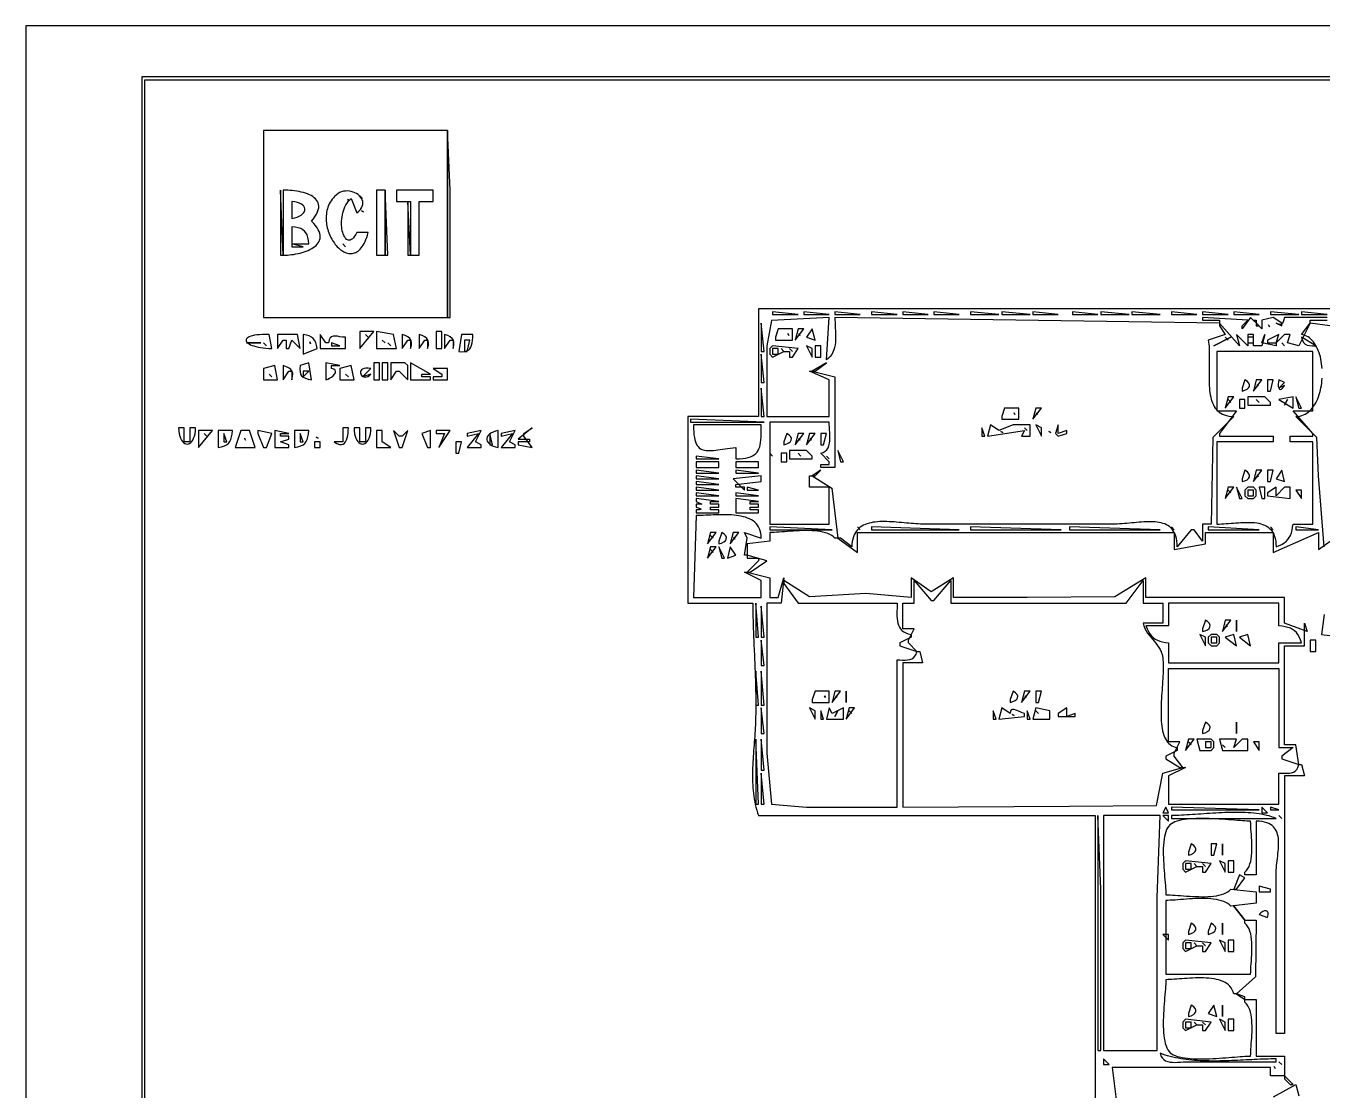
# Model space of a CAD drawing. Extents: x 0 to 1224, y 0 to 792.
# Drawn here: x 0 to 458.3, y 416 to 792 of the extents above; entities that cross this region are included whole.
import ezdxf

# ---------------------------------------------------------------- set-up
doc = ezdxf.new("R2010")
doc.units = 0
for name, color, linetype in [('C133', 133, 'CONTINUOUS'), ('C143', 143, 'CONTINUOUS'), ('C145', 145, 'CONTINUOUS'), ('C151', 151, 'CONTINUOUS'), ('C154', 154, 'CONTINUOUS'), ('C155', 155, 'CONTINUOUS'), ('C252', 252, 'CONTINUOUS'), ('C7', 7, 'CONTINUOUS')]:
    doc.layers.add(name, color=color, linetype=linetype)

msp = doc.modelspace()

# ---------------------------------------------------------------- linework, layer by layer
at = {"layer": 'C133'}
msp.add_lwpolyline([(94, 715), (94, 714), (98, 714), (94, 715)], dxfattribs=at)
at = {"layer": 'C143'}
for points in [[(118.666664, 726.666687), (119.333336, 726.333313), (118.666664, 726.666687)], [(112, 715), (113, 714), (112, 715)]]:
    msp.add_lwpolyline(points, dxfattribs=at)
at = {"layer": 'C145'}
msp.add_lwpolyline([(113.666664, 730.666687), (114.333336, 730.333313), (113.666664, 730.666687)], dxfattribs=at)
at = {"layer": 'C151'}
msp.add_lwpolyline([(135, 730), (135, 711), (136, 711), (135, 730)], dxfattribs=at)
at = {"layer": 'C154'}
for points in [[(84, 755), (84, 689), (149, 689), (149, 755), (84, 755)], [(94, 730), (94, 724), (95.006, 724.2055), (95.8921, 724.476), (96.6571, 724.8022), (97.2998, 725.1748), (97.819, 725.5844), (98.2137, 726.0217), (98.4826, 726.4775), (98.6246, 726.9424), (98.6385, 727.407), (98.5231, 727.8622), (98.2774, 728.2985), (97.9001, 728.7068), (97.3902, 729.0775), (96.7463, 729.4015), (95.9674, 729.6695), (95.0524, 729.8721), (94, 730)], [(94, 721), (94, 715), (100, 715), (99.8672, 716.2194), (99.6644, 717.2673), (99.3789, 718.1565), (98.9981, 718.8996), (98.5092, 719.5092), (97.8996, 719.9981), (97.1565, 720.3789), (96.2673, 720.6644), (95.2194, 720.8672), (94, 721)]]:
    msp.add_lwpolyline(points, dxfattribs=at)
at = {"layer": 'C155'}
msp.add_lwpolyline([(149, 755), (149, 689), (150, 689), (150, 734), (149, 755)], dxfattribs=at)
at = {"layer": 'C252'}
for points in [[(90, 734), (90, 711), (91, 711), (90, 734)], [(127, 734), (127, 711), (128, 711), (127, 734)], [(118, 732), (119, 731), (118, 732)]]:
    msp.add_lwpolyline(points, dxfattribs=at)
at = {"layer": 'C7'}
for points in [[(0, 792)], [(0, 792), (0, 0), (1224, 0), (1224, 792), (0, 792)], [(41, 774), (41, 18), (42, 18), (42, 773), (1184, 773), (1184, 18), (1185, 18), (1185, 774), (41, 774)], [(91, 734), (91, 711), (91.7005, 711.0118), (92.4231, 711.0466), (93.1628, 711.1046), (93.9147, 711.1859), (94.674, 711.2909), (95.4358, 711.4196), (96.1951, 711.5724), (96.9472, 711.7493), (97.6871, 711.9508), (98.4099, 712.1769), (99.1108, 712.4278), (99.7849, 712.7039), (100.4273, 713.0052), (101.033, 713.3321), (101.5973, 713.6847), (102.1152, 714.0633), (102.5819, 714.4679), (102.9925, 714.899), (103.342, 715.3567), (103.6256, 715.8411), (103.8385, 716.3526), (103.9757, 716.8913), (104.0324, 717.4574), (104.0036, 718.0512), (103.8845, 718.6728), (103.6702, 719.3226), (103.3559, 720.0006), (102.9365, 720.7071), (102.4074, 721.4424), (101.7635, 722.2066), (101, 723), (101.7232, 723.8901), (102.3168, 724.7349), (102.7863, 725.5353), (103.1375, 726.2924), (103.3761, 727.0072), (103.508, 727.6805), (103.5387, 728.3134), (103.4742, 728.9068), (103.32, 729.4618), (103.082, 729.9793), (102.7659, 730.4603), (102.3774, 730.9058), (101.9222, 731.3167), (101.4062, 731.6941), (100.835, 732.0388), (100.2143, 732.3519), (99.55, 732.6344), (98.8477, 732.8873), (98.1132, 733.1115), (97.3522, 733.3079), (96.5705, 733.4777), (95.7738, 733.6217), (94.9678, 733.7409), (94.1583, 733.8364), (93.3511, 733.909), (92.5517, 733.9599), (91.7661, 733.9898), (91, 734)], [(121, 719), (117, 719), (116.5918, 718.2711), (116.1897, 717.6646), (115.7952, 717.1753), (115.4097, 716.7977), (115.0345, 716.5266), (114.6712, 716.3567), (114.321, 716.2825), (113.9854, 716.2987), (113.6658, 716.4001), (113.3636, 716.5813), (113.0803, 716.8369), (112.8172, 717.1617), (112.5757, 717.5502), (112.3573, 717.9972), (112.1633, 718.4973), (111.9952, 719.0452), (111.8544, 719.6356), (111.7423, 720.2631), (111.6603, 720.9224), (111.6098, 721.6081), (111.5922, 722.315), (111.6089, 723.0376), (111.6614, 723.7707), (111.751, 724.509), (111.8792, 725.247), (112.0473, 725.9795), (112.2568, 726.7011), (112.509, 727.4065), (112.8055, 728.0904), (113.1476, 728.7474), (113.5366, 729.3721), (113.9741, 729.9594), (114.4614, 730.5038), (115, 731), (117, 726), (117.6977, 726.5656), (118.247, 727.1421), (118.6563, 727.7244), (118.9338, 728.3074), (119.0878, 728.886), (119.1268, 729.4551), (119.059, 730.0095), (118.8928, 730.5443), (118.6365, 731.0542), (118.2985, 731.5343), (117.8871, 731.9793), (117.4106, 732.3842), (116.8774, 732.7439), (116.2958, 733.0533), (115.6742, 733.3073), (115.0208, 733.5007), (114.3441, 733.6285), (113.6523, 733.6857), (112.9538, 733.667), (112.257, 733.5673), (111.5701, 733.3817), (110.9015, 733.1049), (110.2596, 732.732), (109.6527, 732.2577)], [(124, 734), (124, 711), (127, 711), (127, 734), (124, 734)], [(131, 734), (131, 730), (136, 730), (136, 711), (139, 711), (139, 730), (144, 730), (144, 734), (131, 734)], [(109.6527, 732.2576), (109.1495, 731.7765), (108.6892, 731.2767), (108.2705, 730.7595), (107.8926, 730.2261), (107.5543, 729.6781), (107.2547, 729.1168), (106.9928, 728.5436), (106.7675, 727.9598), (106.5779, 727.3669), (106.4229, 726.7662), (106.3016, 726.1591), (106.2128, 725.5469), (106.1557, 724.9311), (106.1291, 724.313), (106.1321, 723.694), (106.1637, 723.0756), (106.2228, 722.4589), (106.3085, 721.8456), (106.4197, 721.2368), (106.5554, 720.6341), (106.7147, 720.0387), (106.8964, 719.4521), (107.0996, 718.8756), (107.3233, 718.3107), (107.5664, 717.7586), (107.828, 717.2208), (108.1071, 716.6987), (108.4025, 716.1936), (108.7134, 715.7069), (109.0387, 715.24), (109.3773, 714.7943), (109.7284, 714.3711), (110.0908, 713.9719), (110.4636, 713.5979), (110.8457, 713.2507), (111.2362, 712.9315), (111.634, 712.6417), (112.0381, 712.3828), (112.4474, 712.1561), (112.8611, 711.9629), (113.2781, 711.8047), (113.6973, 711.6829), (114.1178, 711.5987), (114.5385, 711.5537), (114.9585, 711.5491), (115.3767, 711.5864), (115.792, 711.6669), (116.2036, 711.792), (116.6104, 711.9631), (117.0113, 712.1816), (117.4054, 712.4488), (117.7917, 712.7662), (118.1691, 713.135), (118.5366, 713.5568), (118.8932, 714.0328), (119.238, 714.5644), (119.5698, 715.1531), (119.8877, 715.8001), (120.1907, 716.507), (120.4777, 717.275), (120.7478, 718.1055), (121, 719)], [(524, 692), (259, 692), (259, 654), (234, 654), (234, 588), (257, 588), (257.0024, 587.0024), (257.0095, 586.0043), (257.0209, 585.0057), (257.0365, 584.0065), (257.0559, 583.0069), (257.0788, 582.0068), (257.1051, 581.0063), (257.1343, 580.0054), (257.1663, 579.0042), (257.2007, 578.0027), (257.2372, 577.0009), (257.2757, 575.9988), (257.3158, 574.9966), (257.3572, 573.9941), (257.3996, 572.9916), (257.4429, 571.9889), (257.4867, 570.9861), (257.5306, 569.9834), (257.5746, 568.9806), (257.6182, 567.9778), (257.6612, 566.9751), (257.7034, 565.9725), (257.7444, 564.97), (257.784, 563.9677), (257.8218, 562.9656), (257.8577, 561.9637), (257.8913, 560.9621), (257.9224, 559.9608), (257.9506, 558.9598), (257.9758, 557.9592), (257.9976, 556.959), (258.0158, 555.9592), (258.03, 554.9599), (258.04, 553.9611), (258.0456, 552.9628), (258.0464, 551.9651), (258.0422, 550.968), (258.0327, 549.9715), (258.0176, 548.9757), (257.9966, 547.9806), (257.9695, 546.9863), (257.936, 545.9927), (257.8958, 545), (257.847, 543.996), (257.7901, 542.9906), (257.7262, 541.9839), (257.6568, 540.9761), (257.5833, 539.9673), (257.5069, 538.9579), (257.4291, 537.9478), (257.3512, 536.9373), (257.2746, 535.9265), (257.2006, 534.9157), (257.1307, 533.9049), (257.0661, 532.8944), (257.0082, 531.8843), (256.9584, 530.8749), (256.9181, 529.8662), (256.8886, 528.8584), (256.8713, 527.8517), (256.8676, 526.8463), (256.8787, 525.8424), (256.9061, 524.8401), (256.9512, 523.8395), (257.0152, 522.8409), (257.0996, 521.8445), (257.2057, 520.8503), (257.3349, 519.8586), (257.4885, 518.8695), (257.668, 517.8833), (257.8746, 516.9), (258.1097, 515.9198), (258.3747, 514.943), (258.671, 513.9696), (259, 513), (378, 513), (378, 289)], [(460, 689), (445, 689), (444.6647, 687.7753), (444.305, 686.9109), (443.8129, 686.459), (443.0805, 686.4713), (442, 687), (444, 686), (444, 687), (441, 689), (437, 688), (437, 685), (434, 688), (435, 688), (435, 686), (436, 686), (433, 689), (430, 685), (430, 686), (432, 688), (416, 689), (416, 688), (422, 688), (422, 687), (286, 689), (286.0146, 688.1113), (286.0524, 687.1845), (286.1038, 686.2272), (286.1595, 685.2474), (286.2101, 684.2527), (286.2462, 683.251), (286.2584, 682.2501), (286.2374, 681.2578), (286.1736, 680.2818), (286.0578, 679.3301), (285.8805, 678.4103), (285.6324, 677.5303), (285.304, 676.6979), (284.8859, 675.9208), (284.3688, 675.207), (283.7433, 674.5641), (283, 674), (284, 689), (263.603394, 687.972229), (262, 679), (262, 654), (284, 654), (284, 667), (277, 670), (278, 670), (286, 668), (286, 636), (281, 636), (281, 637), (284, 637), (284, 638), (281, 641), (281.8901, 641.2865), (282.6085, 641.7145), (283.1721, 642.268), (283.598, 642.9306), (283.9029, 643.6862), (284.1038, 644.5186), (284.2178, 645.4116), (284.2615, 646.349), (284.2522, 647.3147), (284.2065, 648.2924), (284.1415, 649.266), (284.0742, 650.2192), (284.0213, 651.1359), (284, 652), (263, 652), (263, 616), (284, 616), (284, 629), (277, 629), (277, 633), (278, 633), (284.972229, 628.682129), (287, 611), (286, 611), (285.4878, 611.5026), (284.8911, 611.9423), (284.2165, 612.3229), (283.4706, 612.6478), (282.66, 612.9207), (281.7911, 613.1451), (280.8708, 613.3248), (279.9054, 613.4632), (278.9017, 613.564), (277.8662, 613.6308), (276.8054, 613.6671), (275.7261, 613.6767), (274.6347, 613.663), (273.538, 613.6298), (272.4424, 613.5805), (271.3545, 613.5188), (270.281, 613.4483), (269.2284, 613.3727), (268.2033, 613.2954), (267.2124, 613.2201), (266.2621, 613.1505), (265.3591, 613.09), (264.5101, 613.0424), (263.7215, 613.0112), (263, 613), (263, 610), (255, 609), (255, 605), (254, 605), (255, 611), (254, 613), (260, 611), (259.9388, 611.9341), (259.8048, 612.7972), (259.601, 613.5919), (259.3306, 614.321), (258.9969, 614.9871), (258.6031, 615.593), (258.1524, 616.1413), (257.6481, 616.6346), (257.0932, 617.0758), (256.4912, 617.4675), (255.8451, 617.8123), (255.1582, 618.113), (254.4337, 618.3723), (253.6748, 618.5928), (252.8847, 618.7773), (252.0667, 618.9284), (251.224, 619.0489), (250.3597, 619.1413), (249.4771, 619.2085), (248.5795, 619.253), (247.6699, 619.2777), (246.7518, 619.2851), (245.8281, 619.278), (244.9023, 619.2591), (243.9774, 619.231), (243.0567, 619.1965), (242.1435, 619.1582), (241.2409, 619.1188), (240.3521, 619.081), (239.4805, 619.0476), (238.629, 619.0211), (237.8011, 619.0043), (237, 619), (236, 590), (260, 590), (260, 596), (254, 599), (255, 599), (263, 597), (263, 590), (266, 590), (268, 597), (267, 588), (262, 588), (262, 535), (263.603394, 517.027771), (276, 516), (308, 516), (308, 568), (308.9916, 567.9836), (309.9427, 567.9552), (310.8444, 567.9456), (311.6873, 567.9857), (312.4623, 568.1065), (313.1604, 568.3386), (313.7723, 568.7132), (314.289, 569.261), (314.7012, 570.013), (315, 571), (316, 571), (317, 567), (310, 567), (310, 516), (369, 516.254639), (399.682098, 516.603394), (402, 528), (409, 530), (410, 530), (404, 527), (404, 517), (443, 517), (443, 528), (443.9916, 527.9836), (444.9427, 527.9552), (445.8444, 527.9456), (446.6873, 527.9858), (447.4623, 528.1065), (448.1604, 528.3387), (448.7723, 528.7132), (449.289, 529.261), (449.7012, 530.013), (450, 531), (451, 531), (452, 527), (445, 527), (445, 436), (442, 436), (442, 492), (442.0137, 492.8197), (442.0515, 493.6497), (442.1092, 494.4875), (442.1828, 495.3306), (442.2679, 496.1765), (442.3606, 497.0228), (442.4567, 497.8669), (442.5519, 498.7063), (442.6423, 499.5385), (442.7235, 500.3612), (442.7916, 501.1717), (442.8423, 501.9676), (442.8716, 502.7463), (442.8752, 503.5055), (442.849, 504.2426), (442.7889, 504.9551), (442.6907, 505.6405), (442.5504, 506.2964), (442.3636, 506.9202), (442.1264, 507.5095), (441.8346, 508.0618), (441.484, 508.5745), (441.0704, 509.0452), (440.5898, 509.4715), (440.038, 509.8507), (439.4109, 510.1805), (438.7042, 510.4583), (437.914, 510.6816), (437.0359, 510.848), (436.066, 510.9549), (435, 511), (435, 492), (431, 492), (431, 493), (431.5695, 493.5891), (432.0491, 494.2724), (432.4457, 495.0404), (432.766, 495.8833), (433.0166, 496.7916), (433.2045, 497.7557), (433.3362, 498.766), (433.4186, 499.813), (433.4585, 500.8869), (433.4625, 501.9782), (433.4374, 503.0773), (433.39, 504.1747), (433.327, 505.2607), (433.2552, 506.3256), (433.1813, 507.3601), (433.1121, 508.3543), (433.0543, 509.2987), (433.0147, 510.1838), (433, 511), (432.3902, 511.0092), (431.7031, 511.0354), (430.9445, 511.0764), (430.1199, 511.13), (429.2354, 511.1939), (428.2965, 511.266), (427.309, 511.344), (426.2788, 511.4258), (425.2116, 511.5091), (424.113, 511.5917), (422.989, 511.6714), (421.8453, 511.7461), (420.6876, 511.8134), (419.5216, 511.8712), (418.3533, 511.9173), (417.1882, 511.9494), (416.0322, 511.9654), (414.891, 511.9631), (413.7705, 511.9402), (412.6763, 511.8945), (411.6142, 511.8238), (410.59, 511.726), (409.6094, 511.5988), (408.6783, 511.4399), (407.8023, 511.2473), (406.9872, 511.0186), (406.2389, 510.7517), (405.563, 510.4444), (404.9653, 510.0944), (404.4516, 509.6996), (404.0277, 509.2577), (403.6236, 508.6767), (403.2756, 508.0096), (402.9804, 507.2632), (402.7344, 506.4446), (402.5345, 505.5608), (402.3771, 504.6188), (402.259, 503.6256), (402.1768, 502.5884), (402.127, 501.5139), (402.1063, 500.4094), (402.1114, 499.2818), (402.1389, 498.1381), (402.1854, 496.9853), (402.2476, 495.8305), (402.322, 494.6807), (402.4053, 493.5429), (402.4942, 492.4241), (402.5852, 491.3313), (402.675, 490.2715), (402.7603, 489.2519), (402.8376, 488.2792), (402.9036, 487.3607), (402.9549, 486.5033), (402.9881, 485.7141), (403, 485), (403.7215, 484.9887), (404.5101, 484.9575), (405.3591, 484.9099), (406.2621, 484.8494), (407.2124, 484.7798), (408.2033, 484.7045), (409.2284, 484.6272), (410.281, 484.5515), (411.3545, 484.4811), (412.4424, 484.4194), (413.538, 484.3701), (414.6347, 484.3368), (415.7261, 484.3232), (416.8054, 484.3327), (417.8662, 484.3691), (418.9017, 484.4359), (419.9054, 484.5367), (420.8708, 484.6751), (421.7911, 484.8547), (422.66, 485.0792), (423.4706, 485.3521), (424.2165, 485.677), (424.8911, 486.0576), (425.4878, 486.4973), (426, 487), (435, 486), (435, 482), (426, 481), (425.4878, 481.5026), (424.8911, 481.9423), (424.2165, 482.3229), (423.4706, 482.6478), (422.66, 482.9207), (421.7911, 483.1451), (420.8708, 483.3248), (419.9054, 483.4632), (418.9017, 483.564), (417.8662, 483.6308), (416.8054, 483.6671), (415.7261, 483.6767), (414.6347, 483.663), (413.538, 483.6298), (412.4424, 483.5805), (411.3545, 483.5188), (410.281, 483.4483), (409.2284, 483.3727), (408.2033, 483.2954), (407.2124, 483.2201), (406.2621, 483.1505), (405.3591, 483.09), (404.5101, 483.0424), (403.7215, 483.0112), (403, 483), (403, 457), (433, 457), (433.0147, 457.8161), (433.0543, 458.7012), (433.1121, 459.6456), (433.1813, 460.6398), (433.2552, 461.6742), (433.327, 462.7392), (433.39, 463.8252), (433.4374, 464.9225), (433.4625, 466.0217), (433.4585, 467.113), (433.4186, 468.1869), (433.3362, 469.2338), (433.2045, 470.2441), (433.0166, 471.2082), (432.766, 472.1166), (432.4457, 472.9595), (432.0491, 473.7274), (431.5695, 474.4108), (431, 475), (431, 476), (435, 476), (434.666687, 456.027771), (428, 450), (427, 450), (426.7833, 450.7655), (426.4861, 451.4619), (426.1127, 452.0921), (425.6677, 452.6591), (425.1555, 453.1659), (424.5807, 453.6155), (423.9478, 454.0109), (423.2612, 454.355), (422.5255, 454.6509), (421.7451, 454.9015), (420.9245, 455.1099), (420.0683, 455.2789), (419.1809, 455.4117), (418.2668, 455.5111), (417.3305, 455.5802), (416.3765, 455.622), (415.4094, 455.6394), (414.4335, 455.6355), (413.4534, 455.6132), (412.4736, 455.5755), (411.4985, 455.5254), (410.5328, 455.4659), (409.5808, 455.4), (408.6471, 455.3306), (407.7361, 455.2608), (406.8524, 455.1936), (406.0004, 455.1318), (405.1847, 455.0786), (404.4097, 455.0369), (403.68, 455.0097), (403, 455), (402.9886, 454.2672), (402.9567, 453.4654), (402.9074, 452.6009), (402.8438, 451.6797), (402.7691, 450.7081), (402.6863, 449.6922), (402.5987, 448.6383), (402.5093, 447.5525), (402.4213, 446.441), (402.3378, 445.3099), (402.262, 444.1655), (402.1971, 443.014), (402.146, 441.8614), (402.1121, 440.7141), (402.0984, 439.5782), (402.108, 438.4599), (402.1441, 437.3653), (402.2099, 436.3006), (402.3084, 435.2721), (402.4428, 434.2859), (402.6162, 433.3482), (402.8319, 432.4651), (403.0928, 431.6429), (403.4022, 430.8878), (403.7632, 430.2059), (404.179, 429.6034)], [(264, 691), (264, 690), (273, 690), (264, 691)], [(275, 691), (275, 690), (284, 690), (275, 691)], [(286, 691), (286, 690), (295, 690), (286, 691)], [(299, 691), (299, 690), (308, 690), (299, 691)], [(310, 691), (310, 690), (319, 690), (310, 691)], [(321, 691), (321, 690), (330, 690), (321, 691)], [(334, 691), (334, 690), (344, 690), (334, 691)], [(345, 691), (345, 690), (355, 690), (345, 691)], [(356, 691), (356, 690), (365, 690), (356, 691)], [(370, 691), (370, 690), (379, 690), (370, 691)], [(380, 691), (380, 690), (390, 690), (380, 691)], [(391, 691), (391, 690), (401, 690), (391, 691)], [(405, 691), (405, 690), (414, 690), (405, 691)], [(416, 691), (416, 690), (425, 690), (416, 691)], [(427, 691), (427, 690), (436, 690), (427, 691)], [(440, 691), (440, 690), (450, 690), (440, 691)], [(451, 691), (451, 690), (460, 690), (451, 691)], [(461, 686), (454, 687), (454, 688), (460, 688)], [(87, 678), (86, 683), (84.742, 683.0052), (83.596, 682.9734), (82.56, 682.907), (81.6321, 682.8089), (80.8106, 682.6818), (80.0936, 682.5283), (79.4792, 682.3513), (78.9655, 682.1534), (78.5508, 681.9373), (78.2331, 681.7059), (78.0106, 681.4617), (77.8815, 681.2075), (77.8439, 680.946), (77.8959, 680.68), (78.0357, 680.4121), (78.2615, 680.1452), (78.5714, 679.8818), (78.9635, 679.6247), (79.436, 679.3767), (79.987, 679.1404), (80.6147, 678.9187), (81.3172, 678.7141), (82.0927, 678.5294), (82.9393, 678.3674), (83.8552, 678.2307), (84.8385, 678.1221), (85.8874, 678.0443), (87, 678)], [(89, 683), (89, 678), (91, 681), (92, 681), (92, 678), (93, 678), (94, 681), (97, 678), (96, 683), (89, 683)], [(98, 683), (98, 676), (103, 678), (102.7621, 679.1887), (102.464, 680.1659), (102.0806, 680.9568), (101.5866, 681.5866), (100.9568, 682.0806), (100.1659, 682.464), (99.1887, 682.7621), (98, 683)], [(104, 683), (104, 678), (113, 678), (113, 682), (111.9835, 682.0738), (111.0302, 682.2033), (110.1505, 682.3329), (109.3547, 682.407), (108.6533, 682.3701), (108.0567, 682.1665), (107.5753, 681.7406), (107.2196, 681.037), (107, 680), (106, 680), (104, 683)], [(118, 684), (118, 678), (123, 684), (118, 684)], [(120, 683), (121, 682), (120, 683)], [(124, 684), (124, 678), (131, 678), (130, 683), (124, 684)], [(133, 683), (133, 678), (135, 681), (136, 681), (136, 678), (136.2929, 679.1687), (136.3337, 680.1341), (136.1293, 680.9273), (135.6868, 681.5795), (135.013, 682.1216), (134.1151, 682.5847), (133, 683)], [(139, 683), (139, 678), (141, 681), (142, 681), (142, 678), (142.2929, 679.1687), (142.3337, 680.1341), (142.1293, 680.9273), (141.6868, 681.5795), (141.013, 682.1216), (140.1151, 682.5847), (139, 683)], [(145, 684), (145, 678), (147, 678), (147, 684), (145, 684)], [(148, 683), (148, 678), (150, 681), (151, 681), (151, 678), (151.2929, 679.1687), (151.3337, 680.1341), (151.1293, 680.9273), (150.6868, 681.5795), (150.013, 682.1216), (149.1151, 682.5847), (148, 683)], [(154, 683), (153, 677), (154.1287, 676.8941), (155.0698, 676.9457), (155.8408, 677.1459), (156.4593, 677.4854), (156.9429, 677.9552), (157.3094, 678.5462), (157.5762, 679.2492), (157.761, 680.0552), (157.8815, 680.955), (157.9553, 681.9397), (158, 683), (154, 683)], [(260, 687), (260, 677), (261, 677), (260, 687)], [(266, 685), (265, 682), (265, 681), (271, 681), (271, 685), (266, 685)], [(269.333344, 683.333313), (269.666656, 682.666687), (269.333344, 683.333313)], [(273, 685), (272, 681), (275, 685), (273, 685)], [(273.333344, 683.333313), (273.666656, 682.666687), (273.333344, 683.333313)], [(278, 685), (276, 682), (279, 681), (278, 685)], [(422, 687), (422, 686), (424, 683), (418, 681), (418.1167, 680.2863), (418.2093, 679.5442), (418.2799, 678.7761), (418.3309, 677.9843), (418.3648, 677.1714), (418.3838, 676.3396), (418.3903, 675.4914), (418.3867, 674.6292), (418.3753, 673.7553), (418.3585, 672.8723), (418.3386, 671.9824), (418.318, 671.0881), (418.2989, 670.1918), (418.2839, 669.2959), (418.2752, 668.4028), (418.2752, 667.5148), (418.2862, 666.6344), (418.3107, 665.764), (418.3508, 664.906), (418.4091, 664.0628), (418.4878, 663.2368), (418.5894, 662.4303), (418.7161, 661.6459), (418.8703, 660.8858), (419.0544, 660.1525), (419.2707, 659.4484), (419.5215, 658.7759), (419.8093, 658.1374), (420.1364, 657.5352), (420.5051, 656.9719), (420.9178, 656.4497), (421.3769, 655.9712), (421.8846, 655.5386), (422.4434, 655.1544), (423.0556, 654.821), (423.7236, 654.5408), (424.4496, 654.3162), (425.2361, 654.1496), (426.0855, 654.0434), (427, 654), (419.603394, 646.585693), (419, 616), (416, 616), (416, 610), (413, 614), (412, 614), (407, 608), (406.9663, 609.0339), (406.8744, 609.9871), (406.7263, 610.8628), (406.5242, 611.6637), (406.2702, 612.3931), (405.9664, 613.0539), (405.615, 613.6492), (405.2179, 614.182), (404.7774, 614.6553), (404.2955, 615.0721), (403.7744, 615.4355), (403.2163, 615.7485), (402.6231, 616.0141), (401.997, 616.2354), (401.3402, 616.4153), (400.6547, 616.557), (399.9427, 616.6634), (399.2062, 616.7376), (398.4475, 616.7825), (397.6686, 616.8013), (396.8716, 616.7969), (396.0586, 616.7724), (395.2318, 616.7308), (394.3932, 616.6751), (393.5451, 616.6084), (392.6894, 616.5337), (391.8284, 616.454), (390.964, 616.3723), (390.0986, 616.2917), (389.2341, 616.2151), (388.3726, 616.1457), (387.5164, 616.0865), (386.6675, 616.0404), (385.8279, 616.0106), (385, 616), (317, 616), (316.2436, 616.0095), (315.4654, 616.0364), (314.6674, 616.0782), (313.8521, 616.1326), (313.0216, 616.197), (312.1783, 616.2691), (311.3244, 616.3464), (310.4622, 616.4264), (309.594, 616.5067), (308.7219, 616.5849), (307.8484, 616.6586), (306.9757, 616.7252), (306.106, 616.7824), (305.2417, 616.8276), (304.3849, 616.8586), (303.538, 616.8727), (302.7032, 616.8677), (301.8829, 616.8409), (301.0792, 616.7901), (300.2945, 616.7128), (299.531, 616.6064), (298.791, 616.4687), (298.0767, 616.2971), (297.3905, 616.0892), (296.7346, 615.8425), (296.1113, 615.5547), (295.5229, 615.2232), (294.9715, 614.8457), (294.4596, 614.4197), (293.9893, 613.9427), (293.563, 613.4123), (293.1829, 612.8261), (292.8513, 612.1817), (292.5704, 611.4765), (292.3426, 610.7082), (292.17, 609.8743), (292.0551, 608.9724), (292, 608), (288, 611), (287, 611), (294, 606), (294, 613), (406, 613), (406, 607), (417, 609), (417, 613), (441, 613), (441, 606), (457, 613), (457, 607), (464, 612)], [(458.2736, 670.9333), (458.2012, 671.7795), (458.1012, 672.6156), (457.9737, 673.4388), (457.8187, 674.2464), (457.6362, 675.0359), (457.4263, 675.8044), (457.1889, 676.5493), (456.9241, 677.268), (456.6319, 677.9578), (456.3124, 678.6159), (455.9656, 679.2396), (455.5914, 679.8264), (455.19, 680.3735), (454.7613, 680.8783), (454.3054, 681.338), (453.8223, 681.7499), (453.3121, 682.1115), (452.7747, 682.42), (452.2102, 682.6726), (451.6186, 682.8669), (451, 683), (454, 687), (450, 679), (446, 680), (447, 683), (446, 683), (445, 683), (442, 680), (443, 683), (439, 681), (439, 680), (442, 680), (442, 679), (437, 680), (438, 683), (437, 679), (434, 679), (434, 680), (434, 683), (432, 683), (432, 679), (428, 683), (429, 679), (422, 687)], [(439.333344, 686.333313), (439.666656, 685.666687), (439.333344, 686.333313)], [(78, 680), (83, 680), (78, 680)], [(84, 680), (85, 679), (84, 680)], [(100.333336, 680.333313), (100.666664, 679.666687), (100.333336, 680.333313)], [(108, 680), (108, 679), (111, 679), (108, 680)], [(126, 681), (127, 680), (126, 681)], [(128, 680), (129, 679), (128, 680)], [(155, 681), (155, 677), (156, 677), (157, 681), (155, 681)], [(264, 679), (263, 678), (263, 676), (264, 675), (268, 677), (270, 677), (270, 675), (271, 675), (273, 678), (264, 679)], [(276, 679), (278, 675), (278, 676), (278, 678), (276, 679)], [(279, 679), (279, 675), (280, 675), (281, 675), (281, 679), (279, 679)], [(420, 679), (426, 682), (420, 679)], [(424, 682), (425, 681), (424, 682)], [(432, 682), (432, 680), (434, 680), (434, 682), (432, 682)], [(444, 680), (445, 679), (444, 680)], [(451, 682), (451.3259, 680.8756), (451.7538, 680.0809), (452.3001, 679.5573), (452.9814, 679.2461), (453.8141, 679.0886), (454.8148, 679.0261), (456, 679), (451, 682)], [(260, 676), (260, 666), (261, 666), (260, 676)], [(264, 678), (264, 676), (266, 676), (266, 678), (264, 678)], [(267, 678), (268, 677), (267, 678)], [(270, 678), (271, 677), (270, 678)], [(421, 677), (421, 656), (428, 656), (422, 648), (422, 647), (441, 647), (441, 645), (421, 645), (421, 616), (421.8187, 616.01), (422.6515, 616.0381), (423.4961, 616.0809), (424.3499, 616.1351), (425.2105, 616.1975), (426.0753, 616.2648), (426.942, 616.3337), (427.8079, 616.401), (428.6708, 616.4634), (429.528, 616.5177), (430.3771, 616.5606), (431.2156, 616.5887), (432.0411, 616.5989), (432.851, 616.5879), (433.643, 616.5524), (434.4145, 616.4891), (435.1631, 616.3947), (435.8862, 616.2661), (436.5814, 616.1), (437.2463, 615.893), (437.8783, 615.6419), (438.475, 615.3434), (439.034, 614.9943), (439.5526, 614.5913), (440.0285, 614.1312), (440.4592, 613.6106), (440.8422, 613.0263), (441.175, 612.375), (441.4552, 611.6536), (441.6802, 610.8586), (441.8477, 609.9868), (441.9551, 609.035), (442, 608), (443.0949, 608.3754), (444.0486, 608.8101), (444.8717, 609.3077), (445.5743, 609.872), (446.1671, 610.5066), (446.6605, 611.2153), (447.0648, 612.0018), (447.3904, 612.8698), (447.6479, 613.823), (447.8476, 614.8652), (448, 616), (455, 616), (455, 645), (447, 645), (447, 647), (455, 647), (455, 648), (448, 656), (455, 656), (455, 677), (421, 677)], [(84, 671), (84, 667), (89, 667), (88, 672), (84, 671)], [(91, 672), (91, 667), (93, 670), (94, 670), (94, 667), (94.2929, 668.1687), (94.3337, 669.1341), (94.1293, 669.9273), (93.6868, 670.5795), (93.013, 671.1216), (92.1151, 671.5847), (91, 672)], [(100, 673), (97, 672), (96.8715, 670.7868), (96.9032, 669.7984), (97.1048, 669.0065), (97.4859, 668.3826), (98.0563, 667.8984), (98.8256, 667.5255), (99.8036, 667.2355), (101, 667), (100, 673)], [(98, 670), (98, 668), (100, 670), (98, 670)], [(106, 673), (106, 667), (106.685, 667.201), (107.3837, 667.5203), (108.0506, 667.9301), (108.64, 668.4026), (109.1065, 668.9101), (109.4045, 669.4248), (109.4883, 669.9189), (109.3126, 670.3647), (108.8316, 670.7343), (108, 671), (108, 672), (111, 672), (106, 673)], [(111, 671), (111, 667), (116, 667), (115, 672), (111, 671)], [(122, 669), (119, 668), (122, 671), (121.0206, 671.0972), (120.208, 671.0723), (119.5522, 670.9436), (119.0439, 670.7294), (118.6732, 670.4481), (118.4306, 670.1178), (118.3065, 669.7569), (118.2911, 669.3837), (118.3749, 669.0164), (118.5481, 668.6735), (118.8013, 668.3731), (119.1247, 668.1337), (119.5086, 667.9734), (119.9435, 667.9105), (120.4198, 667.9635), (120.9277, 668.1505), (121.4576, 668.4899), (122, 669)], [(123, 673), (123, 667), (125, 667), (125, 673), (123, 673)], [(126, 673), (126, 667), (128, 667), (128, 673), (126, 673)], [(129, 673), (129, 667), (131, 670), (132, 670), (135, 667), (135, 672), (134, 673), (129, 673)], [(136, 673), (136, 667), (143, 667), (143, 668), (140, 668), (140, 669), (143, 669), (136, 673)], [(144, 671), (147, 669), (147, 668), (144, 668), (144, 667), (149, 667), (149, 671), (144, 671)], [(278, 670), (279, 670), (283, 673), (278, 670)], [(86, 669), (87, 668), (86, 669)], [(113, 669), (114, 668), (113, 669)], [(431, 667), (430, 664), (430, 663), (430.971, 663.2821), (431.7402, 663.6607), (432.2877, 664.1185), (432.5935, 664.6386), (432.6376, 665.2039), (432.4, 665.7973), (431.8608, 666.4016), (431, 667)], [(435, 667), (434, 663), (437, 667), (435, 667)], [(435.333344, 665.333313), (435.666656, 664.666687), (435.333344, 665.333313)], [(439, 667), (439, 663), (440, 663), (441, 667), (439, 667)], [(443, 667), (442.8004, 666.1668), (442.7247, 665.3683), (442.765, 664.6552), (442.9133, 664.0779), (443.1618, 663.6871), (443.5026, 663.5333), (443.9278, 663.6671), (444.4295, 664.1392), (445, 665), (443, 664), (445, 666), (443, 667)], [(459, 608), (457, 633), (456.396606, 646.585693), (449, 654), (449.7103, 654.0419), (450.3923, 654.1488), (451.046, 654.3179), (451.6714, 654.5466), (452.2686, 654.8322), (452.8376, 655.1721), (453.3785, 655.5634), (453.8912, 656.0036), (454.3757, 656.4899), (454.8322, 657.0198), (455.2605, 657.5904), (455.6609, 658.1991), (456.0332, 658.8433), (456.3775, 659.5202), (456.6938, 660.2272), (456.9822, 660.9615), (457.2427, 661.7206), (457.4754, 662.5017), (457.6801, 663.3021), (457.857, 664.1191), (458.0061, 664.9502), (458.1275, 665.7925), (458.221, 666.6434), (458.2869, 667.5003)], [(260, 664), (260, 654), (261, 654), (260, 664)], [(425, 661), (424, 657), (427, 661), (425, 661)], [(425, 660), (426, 659), (425, 660)], [(429, 660), (429, 657), (431, 657), (431, 660), (429, 660)], [(432, 661), (432, 658), (440, 658), (440, 659), (438, 661), (432, 661)], [(435, 660), (436, 659), (435, 660)], [(443, 660), (448, 657), (448, 661), (443, 660)], [(446, 660), (445, 658), (446, 660)], [(449, 661), (450, 657), (451, 657), (449, 661)], [(346, 657), (345, 654), (345, 653), (351, 653), (351, 657), (346, 657)], [(349.333344, 655.333313), (349.666656, 654.666687), (349.333344, 655.333313)], [(357, 657), (356, 653), (359, 657), (357, 657)], [(357.333344, 655.333313), (357.666656, 654.666687), (357.333344, 655.333313)], [(235, 653), (235, 652), (261, 652), (235, 653)], [(236, 651), (236.022, 649.7151), (236.0858, 648.5514), (236.1909, 647.5033), (236.337, 646.5655), (236.5234, 645.7325), (236.75, 644.9988), (237.0161, 644.359), (237.3214, 643.8078), (237.6655, 643.3396), (238.0479, 642.949), (238.4683, 642.6306), (238.9261, 642.379), (239.4209, 642.1887), (239.9524, 642.0543), (240.5201, 641.9704), (241.1236, 641.9315), (241.7624, 641.9323), (242.4361, 641.9671), (243.1443, 642.0308), (243.8866, 642.1177), (244.6625, 642.2225), (245.4716, 642.3397), (246.3135, 642.4639), (247.1878, 642.5897), (248.094, 642.7116), (249.0317, 642.8243), (250.0005, 642.9222), (251, 643), (251, 639), (252.2797, 639.0335), (253.432, 639.125), (254.4636, 639.2746), (255.381, 639.4826), (256.191, 639.7493), (256.9003, 640.0751), (257.5156, 640.4602), (258.0435, 640.905), (258.4907, 641.4096), (258.864, 641.9745), (259.17, 642.5999), (259.4154, 643.286), (259.6069, 644.0333), (259.7512, 644.842), (259.855, 645.7124), (259.9249, 646.6447), (259.9677, 647.6394), (259.99, 648.6966), (259.9985, 649.8167), (260, 651), (236, 651)], [(341, 651), (340, 647), (353, 649), (352, 647), (355, 647), (355, 651), (349, 651), (344, 649), (341, 651)], [(357, 651), (359, 647), (359, 648), (359, 650), (357, 651)], [(365, 651), (364, 648), (365, 647), (368, 648), (368, 649), (365, 648), (365, 651)], [(54, 650), (54.0758, 648.9068), (54.2224, 647.9287), (54.4319, 647.0657), (54.6965, 646.3177), (55.0083, 645.6848), (55.3594, 645.167), (55.742, 644.7643), (56.1482, 644.4766), (56.5701, 644.304), (56.9999, 644.2465), (57.4297, 644.304), (57.8516, 644.4766), (58.2578, 644.7643), (58.6404, 645.167), (58.9916, 645.6848), (59.3034, 646.3177), (59.568, 647.0657), (59.7775, 647.9287), (59.9241, 648.9068), (60, 650), (58, 650), (58, 645), (56, 645), (56, 650), (54, 650)], [(61, 649), (61, 643), (66, 649), (61, 649)], [(63, 648), (64, 647), (63, 648)], [(68, 649), (68, 643), (69.1915, 643.2501), (70.1735, 643.5747), (70.9676, 643.9864), (71.5955, 644.498), (72.0788, 645.1222), (72.4393, 645.8718), (72.6985, 646.7594), (72.8781, 647.7979), (73, 649), (68, 649)], [(70, 648), (70, 645), (71, 645), (70, 648)], [(76, 649), (74, 643), (81, 643), (79, 649), (76, 649)], [(77.333336, 646.333313), (77.666664, 645.666687), (77.333336, 646.333313)], [(82, 649), (82, 648), (84, 643), (85, 643), (87, 648), (82, 649)], [(88, 649), (88, 643), (93, 643), (93, 644), (90, 645), (93, 646), (93, 647), (90, 647), (90, 648), (93, 648), (88, 649)], [(95, 649), (95, 643), (96.1915, 643.2501), (97.1735, 643.5747), (97.9676, 643.9864), (98.5955, 644.498), (99.0788, 645.1222), (99.4393, 645.8718), (99.6985, 646.7594), (99.8781, 647.7979), (100, 649), (95, 649)], [(97, 648), (97, 645), (98, 645), (97, 648)], [(102.666664, 646.666687), (103.333336, 646.333313), (102.666664, 646.666687)], [(112, 650), (112, 645), (109, 645), (109.9745, 644.4299), (110.814, 644.1279), (111.5286, 644.0675), (112.1283, 644.222), (112.6232, 644.5647), (113.0234, 645.0691), (113.3389, 645.7085), (113.5799, 646.4564), (113.7564, 647.2861), (113.8786, 648.171), (113.9564, 649.0845), (114, 650), (112, 650)], [(116, 650), (116.0758, 648.9068), (116.2224, 647.9287), (116.4319, 647.0657), (116.6965, 646.3177), (117.0083, 645.6848), (117.3594, 645.167), (117.742, 644.7643), (118.1482, 644.4766), (118.5701, 644.304), (118.9999, 644.2465), (119.4297, 644.304), (119.8516, 644.4766), (120.2578, 644.7643), (120.6404, 645.1671), (120.9916, 645.6849), (121.3034, 646.3178), (121.568, 647.0657), (121.7775, 647.9287), (121.9241, 648.9068), (122, 650), (120, 650), (120, 645), (118, 645), (118, 650), (116, 650)], [(124, 649), (124, 643), (129, 643), (126, 645), (126, 649), (124, 649)], [(130, 649), (132, 643), (133, 643), (135, 649), (133, 647), (132, 647), (130, 649)], [(140, 648), (142, 643), (143, 643), (143, 649), (140, 648)], [(145, 649), (145, 648), (148, 648), (146, 643), (150, 649), (145, 649)], [(156, 648), (156, 647), (160, 648), (156, 643), (161, 643), (161, 644), (159, 645), (161, 649), (156, 648)], [(167, 643), (167, 649), (165.9959, 648.7783), (165.1353, 648.4801), (164.4181, 648.1174), (163.8443, 647.7017), (163.414, 647.2449), (163.1271, 646.7586), (162.9837, 646.2548), (162.9837, 645.745), (163.1271, 645.2412), (163.414, 644.755), (163.8443, 644.2981), (164.4181, 643.8825), (165.1353, 643.5197), (165.9959, 643.2216), (167, 643)], [(164, 648), (164, 644), (165, 644), (164, 648)], [(168, 648), (168, 647), (172, 648), (168, 643), (173, 643), (173, 644), (171, 645), (173, 649), (168, 648)], [(174, 646), (178, 646), (178, 645), (174, 645), (174, 644), (179, 643), (176, 647), (176, 648), (179, 650), (174, 646)], [(269, 648), (268, 645), (268, 644), (268.971, 644.2821), (269.7403, 644.6607), (270.2878, 645.1185), (270.5935, 645.6386), (270.6376, 646.2039), (270.4, 646.7973), (269.8608, 647.4016), (269, 648)], [(273, 648), (272, 644), (275, 648), (273, 648)], [(273.333344, 646.333313), (273.666656, 645.666687), (273.333344, 646.333313)], [(277, 648), (276, 644), (279, 648), (277, 648)], [(277.333344, 646.333313), (277.666656, 645.666687), (277.333344, 646.333313)], [(281, 648), (281, 644), (282, 644), (283, 648), (281, 648)], [(338, 650), (338, 647), (339, 647), (338, 650)], [(344.666656, 648.666687), (345.333344, 648.333313), (344.666656, 648.666687)], [(353, 650), (354, 649), (353, 650)], [(361.666656, 648.666687), (362.333344, 648.333313), (361.666656, 648.666687)], [(102, 645), (102, 643), (104, 643), (104, 645), (102, 645)], [(152, 645), (152, 641), (153, 641), (154, 645), (152, 645)], [(270, 642), (270, 639), (278, 639), (278, 640), (276, 642), (270, 642)], [(287, 642), (288, 638), (289, 638), (287, 642)], [(237, 640), (237, 639), (245, 639), (237, 640)], [(237, 638), (237, 636), (245, 636), (245, 638), (237, 638)], [(251, 638), (251, 636), (259, 636), (259, 638), (251, 638)], [(263, 641), (264, 640), (263, 641)], [(267, 641), (267, 638), (269, 638), (269, 641), (267, 641)], [(273, 641), (274, 640), (273, 641)], [(283, 640), (284, 639), (283, 640)], [(237, 635), (237, 634), (245, 634), (237, 635)], [(237, 633), (237, 632), (245, 632), (237, 633)], [(250, 632), (254, 628), (254, 629), (251, 629), (251, 630), (260, 631), (260, 633), (250, 632)], [(251, 635), (251, 634), (259, 634), (251, 635)], [(278, 633), (279, 633), (281, 635), (278, 633)], [(431, 635), (430, 632), (430, 631), (430.971, 631.2821), (431.7402, 631.6607), (432.2877, 632.1185), (432.5935, 632.6386), (432.6376, 633.2039), (432.4, 633.7973), (431.8608, 634.4016), (431, 635)], [(435, 635), (434, 631), (437, 635), (435, 635)], [(435.333344, 633.333313), (435.666656, 632.666687), (435.333344, 633.333313)], [(439, 635), (439, 631), (440, 631), (441, 635), (439, 635)], [(444, 635), (442, 632), (445, 631), (444, 635)], [(237, 631), (237, 630), (245, 630), (237, 631)], [(237, 629), (237, 628), (245, 628), (237, 629)], [(255, 629), (255, 628), (259, 628), (255, 629)], [(425, 629), (424, 625), (427, 629), (425, 629)], [(425, 628), (426, 627), (425, 628)], [(428, 629), (429, 625), (430, 625), (428, 629)], [(432, 629), (431, 628), (431, 626), (432, 625), (434, 625), (435, 626), (435, 628), (434, 629), (432, 629)], [(432, 628), (432, 626), (434, 626), (434, 628), (432, 628)], [(436, 629), (437, 625), (438, 625), (438, 629), (436, 629)], [(442, 629), (439, 627), (439, 626), (447, 625), (447, 629), (446, 629), (445, 629), (442, 626), (442, 629)], [(449, 628), (451, 625), (451, 628), (449, 628)], [(237, 627), (237, 626), (245, 626), (237, 627)], [(237, 625), (237, 624), (239, 623), (237, 623), (237, 622), (237.9978, 621.645), (238.5822, 621.3657), (238.6678, 621.1638), (238.1688, 621.0412), (237, 621), (237, 620), (245, 620), (245, 621), (242, 621), (242, 622), (245, 622), (245, 623), (242, 623), (242, 624), (245, 624), (237, 625)], [(251, 627), (251, 626), (259, 626), (251, 627)], [(251, 625), (251, 620), (259, 620), (259, 621), (256, 621), (256, 622), (259, 622), (259, 623), (256, 623), (256, 624), (259, 624), (251, 625)], [(263, 615), (263, 614), (285, 614), (263, 615)], [(294, 615), (295, 614), (294, 615)], [(299, 615), (299, 614), (330, 614), (299, 615)], [(334, 615), (334, 614), (366, 614), (334, 615)], [(369, 615), (369, 614), (401, 614), (369, 615)], [(405, 615), (406, 614), (405, 615)], [(418, 615), (418, 614), (436, 614), (418, 615)], [(440, 615), (441, 614), (440, 615)], [(449, 615), (449, 614), (457, 614), (449, 615)], [(242, 613), (241, 609), (244, 613), (242, 613)], [(242, 612), (243, 611), (242, 612)], [(246, 613), (245, 610), (245, 609), (245.971, 609.2821), (246.7403, 609.6607), (247.2878, 610.1186), (247.5935, 610.6387), (247.6376, 611.204), (247.4, 611.7973), (246.8608, 612.4017), (246, 613)], [(250, 613), (249, 609), (252, 613), (250, 613)], [(250.333328, 611.333313), (250.666672, 610.666687), (250.333328, 611.333313)], [(242, 608), (241, 604), (244, 608), (242, 608)], [(242, 607), (243, 606), (242, 607)], [(245, 608), (246, 604), (247, 604), (245, 608)], [(249, 608), (248, 604), (251, 605), (249, 608)], [(255, 605), (255, 604), (259, 604), (259, 603), (255, 599), (256, 599), (262, 603), (255, 605)], [(313, 597), (313, 590), (297, 591.481445), (277.039368, 590.317871), (268, 596), (268, 595), (273, 588), (308, 588), (307.9907, 587.0596), (307.9706, 586.126), (307.9511, 585.2048), (307.9437, 584.302), (307.96, 583.4232), (308.0115, 582.5743), (308.1097, 581.761), (308.2663, 580.9892), (308.4926, 580.2645), (308.8002, 579.5929), (309.2007, 578.98), (309.7057, 578.4318), (310.3265, 577.9538), (311.0748, 577.552), (311.9621, 577.2321), (313, 577), (313, 576), (309, 574), (309, 573), (315, 571), (312, 574), (312, 575), (314, 579), (310, 579), (310, 588), (314, 588), (314, 596), (320, 589), (321, 589), (327, 596), (327, 588), (389, 588), (395, 596), (395, 588), (402, 588), (402, 581), (395, 581), (395.2631, 580.0019), (395.6184, 579.0845), (396.0509, 578.2354), (396.546, 577.4424), (397.0888, 576.6932), (397.6645, 575.9756), (398.2584, 575.2772), (398.8556, 574.5857), (399.4414, 573.889), (400.0011, 573.1746), (400.5197, 572.4304), (400.9826, 571.6441), (401.375, 570.8033), (401.6821, 569.8958)], [(401.682, 569.8958), (401.8176, 569.3205), (401.9247, 568.6945), (402.0054, 568.0207), (402.0617, 567.3021), (402.0957, 566.5419), (402.1096, 565.743), (402.1055, 564.9086), (402.0855, 564.0417), (402.0516, 563.1453), (402.0061, 562.2224), (401.9509, 561.2762), (401.8883, 560.3097), (401.8204, 559.3259), (401.7491, 558.3279), (401.6768, 557.3187), (401.6054, 556.3014), (401.537, 555.2791), (401.4739, 554.2548), (401.418, 553.2314), (401.3716, 552.2122), (401.3366, 551.2001), (401.3153, 550.1983), (401.3098, 549.2096), (401.322, 548.2373), (401.3543, 547.2843), (401.4085, 546.3537), (401.487, 545.4485), (401.5918, 544.5719), (401.7249, 543.7268), (401.8886, 542.9163), (402.0848, 542.1434), (402.3158, 541.4113), (402.5837, 540.7229), (402.8904, 540.0813), (403.2383, 539.4896), (403.6293, 538.9508), (404.0656, 538.468), (404.5492, 538.0441), (405.0824, 537.6824), (405.6672, 537.3857), (406.3056, 537.1572), (407, 537), (407, 536), (403, 534), (403, 533), (408, 530), (409, 530), (406, 534), (406, 535), (408, 539), (404, 539), (404, 565), (443, 565), (443, 537), (448, 537), (444, 534), (444, 533), (450, 531), (449, 538), (445, 538), (445, 573), (452, 573), (452, 581), (453, 578), (445, 581), (445, 590), (396, 590), (396, 597), (384.960632, 590.317871), (354, 590), (328, 590), (328, 597), (320, 592), (313, 597)], [(258, 588), (258, 576), (259, 576), (258, 588)], [(260, 587), (260, 576), (261, 576), (260, 587)], [(404, 588), (404, 580), (396, 580), (396.4266, 578.9297), (396.8919, 577.9915), (397.403, 577.1763), (397.967, 576.4751), (398.5912, 575.8788), (399.2826, 575.3785), (400.0485, 574.9651), (400.8961, 574.6296), (401.8324, 574.3629), (402.8646, 574.156), (404, 574), (404, 567), (443, 567), (443, 574), (451, 574), (450.6278, 575.1186), (450.2005, 576.0937), (449.7127, 576.9348), (449.1592, 577.6517), (448.5347, 578.2538), (447.8338, 578.751), (447.0514, 579.1529), (446.1821, 579.469), (445.2206, 579.7092), (444.1616, 579.8829), (443, 580), (443, 588), (404, 588)], [(417, 582), (416, 579), (416, 578), (416.971, 578.2821), (417.7402, 578.6607), (418.2877, 579.1185), (418.5935, 579.6386), (418.6376, 580.2039), (418.4, 580.7973), (417.8608, 581.4016), (417, 582)], [(424, 582), (423, 578), (426, 582), (424, 582)], [(428, 582), (428, 578), (428, 582)], [(459, 584), (458, 577), (466, 576)], [(424.333344, 580.333313), (424.666656, 579.666687), (424.333344, 580.333313)], [(260, 575), (260, 566), (261, 566), (260, 575)], [(415, 577), (417, 573), (417, 574), (417, 576), (415, 577)], [(419, 577), (418, 576), (418, 574), (419, 573), (421, 573), (422, 574), (422, 576), (421, 577), (419, 577)], [(419, 576), (419, 574), (421, 574), (421, 576), (419, 576)], [(427, 577), (424, 576), (428, 573), (427, 577)], [(432, 577), (429, 576), (433, 573), (432, 577)], [(454, 575), (454, 571), (455, 571), (456, 571), (456, 575), (454, 575)], [(258, 564), (258, 552), (259, 552), (258, 564)], [(260, 564), (260, 552), (261, 552), (260, 564)], [(279, 557), (278, 554), (278, 553), (284, 553), (284, 557), (279, 557)], [(282.333344, 555.333313), (282.666656, 554.666687), (282.333344, 555.333313)], [(286, 557), (285, 553), (288, 557), (286, 557)], [(286.333344, 555.333313), (286.666656, 554.666687), (286.333344, 555.333313)], [(290, 557), (290, 553), (290, 557)], [(349, 557), (348, 554), (348, 553), (348.971, 553.2821), (349.7402, 553.6607), (350.2877, 554.1185), (350.5935, 554.6386), (350.6376, 555.2039), (350.4, 555.7973), (349.8608, 556.4016), (349, 557)], [(353, 557), (352, 553), (355, 557), (353, 557)], [(353.333344, 555.333313), (353.666656, 554.666687), (353.333344, 555.333313)], [(357, 557), (357, 553), (358, 553), (359, 557), (357, 557)], [(260, 551), (260, 542), (261, 542), (260, 551)], [(277, 551), (279, 547), (279, 548), (279, 550), (277, 551)], [(281, 550), (281, 547), (282, 547), (281, 550)], [(284, 551), (283, 547), (289, 547), (289, 551), (285, 549), (284, 551)], [(287, 550), (286, 548), (287, 550)], [(291, 551), (290, 547), (293, 551), (291, 551)], [(291, 550), (292, 549), (291, 550)], [(342, 550), (342, 547), (343, 547), (342, 550)], [(345, 551), (344, 547), (353, 548), (353, 549), (352.2675, 549.2826), (351.5045, 549.6282), (350.7432, 549.9793), (350.0154, 550.2789), (349.3531, 550.4696), (348.7885, 550.4943), (348.3534, 550.2957), (348.0799, 549.8167), (348, 549), (345, 551)], [(354, 550), (354, 547), (355, 547), (354, 550)], [(357, 551), (356, 547), (362, 547), (362, 548), (362, 550), (357, 551)], [(357, 550), (358, 549), (357, 550)], [(368, 551), (365, 549), (365, 548), (371, 548), (371, 549), (368, 548), (368, 551)], [(348.666656, 548.666687), (349.333344, 548.333313), (348.666656, 548.666687)], [(417, 546), (416, 543), (416, 542), (416.971, 542.2821), (417.7403, 542.6607), (418.2878, 543.1185), (418.5935, 543.6386), (418.6376, 544.2039), (418.4, 544.7973), (417.8608, 545.4016), (417, 546)], [(428, 546), (428, 542), (428, 546)], [(258, 540), (258, 517), (259, 517), (258, 540)], [(260, 540), (260, 529), (261, 529), (260, 540)], [(411, 540), (410, 536), (413, 540), (411, 540)], [(411, 539), (412, 538), (411, 539)], [(414, 540), (415, 536), (419, 536), (420, 537), (420, 539), (419, 540), (414, 540)], [(417, 539), (417, 537), (419, 537), (419, 539), (417, 539)], [(422, 540), (423, 536), (432, 536), (432, 540), (431, 540), (430, 540), (427, 537), (428, 540), (422, 540)], [(423, 538), (424, 537), (423, 538)], [(434, 539), (436, 536), (436, 539), (434, 539)], [(260, 528), (260, 517), (261, 517), (260, 528)], [(403, 516), (402, 514), (404, 514), (403, 516)], [(405, 516), (405, 515), (436, 515), (405, 516)], [(405, 513), (405, 512), (442, 512), (441.2126, 512.3097), (440.3986, 512.5906), (439.5593, 512.8437), (438.6961, 513.0702), (437.8104, 513.2713), (436.9035, 513.4479), (435.9768, 513.6014), (435.0318, 513.7327), (434.0697, 513.843), (433.0921, 513.9335), (432.1002, 514.0053), (431.0955, 514.0596), (430.0793, 514.0973), (429.053, 514.1198), (428.0181, 514.128), (426.9758, 514.1232), (425.9277, 514.1065), (424.8749, 514.0789), (423.8191, 514.0417), (422.7614, 513.996), (421.7034, 513.9428), (420.6464, 513.8834), (419.5918, 513.8188), (418.5409, 513.7501), (417.4952, 513.6786), (416.456, 513.6053), (415.4248, 513.5314), (414.4029, 513.458), (413.3916, 513.3862), (412.3924, 513.3172), (411.4067, 513.2521), (410.4359, 513.192), (409.4812, 513.138), (408.5442, 513.0913), (407.6262, 513.053), (406.7285, 513.0243), (405.8527, 513.0062), (405, 513)], [(437, 516), (437, 514), (439, 514), (437, 516)], [(440, 516), (440, 515), (443, 515), (440, 516)], [(379, 513), (379, 430), (380, 430), (380, 487), (379, 513)], [(381, 513), (381, 430), (400, 430), (400, 484), (401, 513), (381, 513)], [(402, 513), (404, 511), (404, 513), (402, 513)], [(443, 513), (444, 512), (443, 513)], [(412, 503), (411, 500), (411, 499), (411.971, 499.2821), (412.7403, 499.6607), (413.2878, 500.1186), (413.5935, 500.6387), (413.6376, 501.204), (413.4, 501.7973), (412.8608, 502.4017), (412, 503)], [(419, 503), (419, 499), (420, 499), (421, 503), (419, 503)], [(423, 503), (423, 499), (423, 503)], [(410, 497), (409, 496), (409, 494), (410, 493), (414, 495), (416, 495), (416, 493), (417, 493), (419, 496), (410, 497)], [(410, 496), (410, 494), (412, 494), (412, 496), (410, 496)], [(413, 496), (414, 495), (413, 496)], [(416, 496), (417, 495), (416, 496)], [(422, 497), (424, 493), (424, 494), (424, 496), (422, 497)], [(425, 497), (425, 493), (426, 493), (427, 493), (427, 497), (425, 497)], [(429, 492), (427, 487), (428, 487), (431, 491), (429, 492)], [(436, 488), (436, 487), (436, 486), (440, 486), (440, 487), (436, 488)], [(427, 481), (431, 476), (427, 481)], [(436, 478), (439, 477), (439.2463, 477.9568), (439.2031, 478.6658), (438.9263, 479.1321), (438.472, 479.3608), (437.8961, 479.3568), (437.2548, 479.1253), (436.6041, 478.6713), (436, 478)], [(412, 475), (411, 472), (411, 471), (411.971, 471.2821), (412.7403, 471.6607), (413.2878, 472.1186), (413.5935, 472.6387), (413.6376, 473.204), (413.4, 473.7973), (412.8608, 474.4017), (412, 475)], [(419, 475), (418, 472), (418, 471), (418.971, 471.2821), (419.7403, 471.6607), (420.2878, 472.1186), (420.5935, 472.6387), (420.6376, 473.204), (420.4, 473.7973), (419.8608, 474.4017), (419, 475)], [(423, 475), (423, 471), (423, 475)], [(402, 471), (404, 469), (404, 471), (402, 471)], [(410, 469), (409, 468), (409, 466), (410, 465), (414, 467), (416, 467), (416, 465), (417, 465), (419, 468), (410, 469)], [(410, 468), (410, 466), (412, 466), (412, 468), (410, 468)], [(413, 468), (414, 467), (413, 468)], [(416, 468), (417, 467), (416, 468)], [(422, 469), (424, 465), (424, 466), (424, 468), (422, 469)], [(425, 469), (425, 465), (426, 465), (427, 465), (427, 469), (425, 469)], [(428, 450), (431, 448), (431, 449), (428, 450)], [(404.179, 429.6033), (404.5832, 429.1774), (405.08, 428.7974), (405.6633, 428.461), (406.3272, 428.1661), (407.0658, 427.9106), (407.8731, 427.6923), (408.7432, 427.509), (409.6702, 427.3586), (410.648, 427.2388), (411.6707, 427.1476), (412.7325, 427.0828), (413.8273, 427.0423), (414.9492, 427.0238), (416.0923, 427.0251), (417.2505, 427.0443), (418.4181, 427.079), (419.5889, 427.1271), (420.7572, 427.1865), (421.9168, 427.255), (423.062, 427.3304), (424.1867, 427.4106), (425.2849, 427.4934), (426.3509, 427.5767), (427.3785, 427.6582), (428.3619, 427.7359), (429.295, 427.8076), (430.1721, 427.8711), (430.987, 427.9242), (431.734, 427.9649), (432.4069, 427.9908), (433, 428), (433.0128, 428.762), (433.048, 429.5883), (433.1002, 430.4709), (433.1643, 431.4021), (433.2349, 432.3738), (433.3069, 433.3783), (433.3751, 434.4075), (433.4342, 435.4537), (433.4791, 436.5088), (433.5044, 437.5651), (433.5049, 438.6146), (433.4755, 439.6494), (433.4109, 440.6617), (433.3058, 441.6434), (433.1552, 442.5869), (432.9536, 443.4841), (432.696, 444.3271), (432.377, 445.1081), (431.9915, 445.8192), (431.5342, 446.4524), (431, 447), (431, 448), (435, 448), (435, 428), (445, 428), (445, 421), (440, 421), (440, 424), (384, 424), (386, 408)], [(412, 446), (411, 443), (411, 442), (411.971, 442.2821), (412.7403, 442.6607), (413.2878, 443.1186), (413.5935, 443.6387), (413.6376, 444.204), (413.4, 444.7973), (412.8608, 445.4017), (412, 446)], [(420, 446), (418, 443), (421, 442), (420, 446)], [(423, 446), (423, 442), (423, 446)], [(410, 441), (409, 440), (409, 438), (410, 437), (414, 439), (416, 439), (416, 437), (417, 437), (419, 440), (410, 441)], [(410, 440), (410, 438), (412, 438), (412, 440), (410, 440)], [(413, 440), (414, 439), (413, 440)], [(416, 440), (417, 439), (416, 440)], [(422, 441), (424, 437), (424, 438), (424, 440), (422, 441)], [(425, 441), (425, 437), (426, 437), (427, 437), (427, 441), (425, 441)], [(381, 427), (381, 425), (383, 425), (381, 427)], [(401, 429), (401.2926, 428.0811), (401.7234, 427.3496), (402.2761, 426.7855), (402.9349, 426.369), (403.6838, 426.0804), (404.5068, 425.8999), (405.3879, 425.8077), (406.3112, 425.784), (407.2605, 425.809), (408.2201, 425.8628), (409.1738, 425.9258), (410.1058, 425.9781), (411, 426), (442, 426), (442, 427), (441.0772, 426.9956), (440.1441, 426.9831), (439.2011, 426.9633), (438.2489, 426.937), (437.288, 426.9049), (436.319, 426.8678), (435.3426, 426.8267), (434.3592, 426.7822), (433.3695, 426.7351), (432.3741, 426.6864), (431.3736, 426.6367), (430.3685, 426.5868), (429.3594, 426.5376), (428.3469, 426.4899), (427.3316, 426.4445), (426.3141, 426.4021), (425.2949, 426.3636), (424.2748, 426.3298), (423.2541, 426.3014), (422.2336, 426.2793), (421.2138, 426.2643), (420.1953, 426.2571), (419.1787, 426.2587), (418.1645, 426.2697), (417.1534, 426.2909), (416.1459, 426.3233), (415.1427, 426.3675), (414.1443, 426.4244), (413.1513, 426.4947), (412.1642, 426.5794), (411.1838, 426.6791), (410.2105, 426.7947), (409.2449, 426.9269), (408.2877, 427.0767), (407.3394, 427.2447), (406.4005, 427.4318), (405.4718, 427.6388), (404.5537, 427.8665), (403.6469, 428.1156), (402.752, 428.387), (401.8695, 428.6816), (401, 429)], [(441.333344, 424.333344), (441.666656, 423.666656), (441.333344, 424.333344)], [(443, 426), (444, 425), (443, 426)], [(441.027771, 413.566345), (449, 418), (450, 414)], [(445, 421), (445, 420), (447, 418), (448, 418), (445, 421)]]:
    msp.add_lwpolyline(points, dxfattribs=at)

doc.saveas('drawing.dxf')
